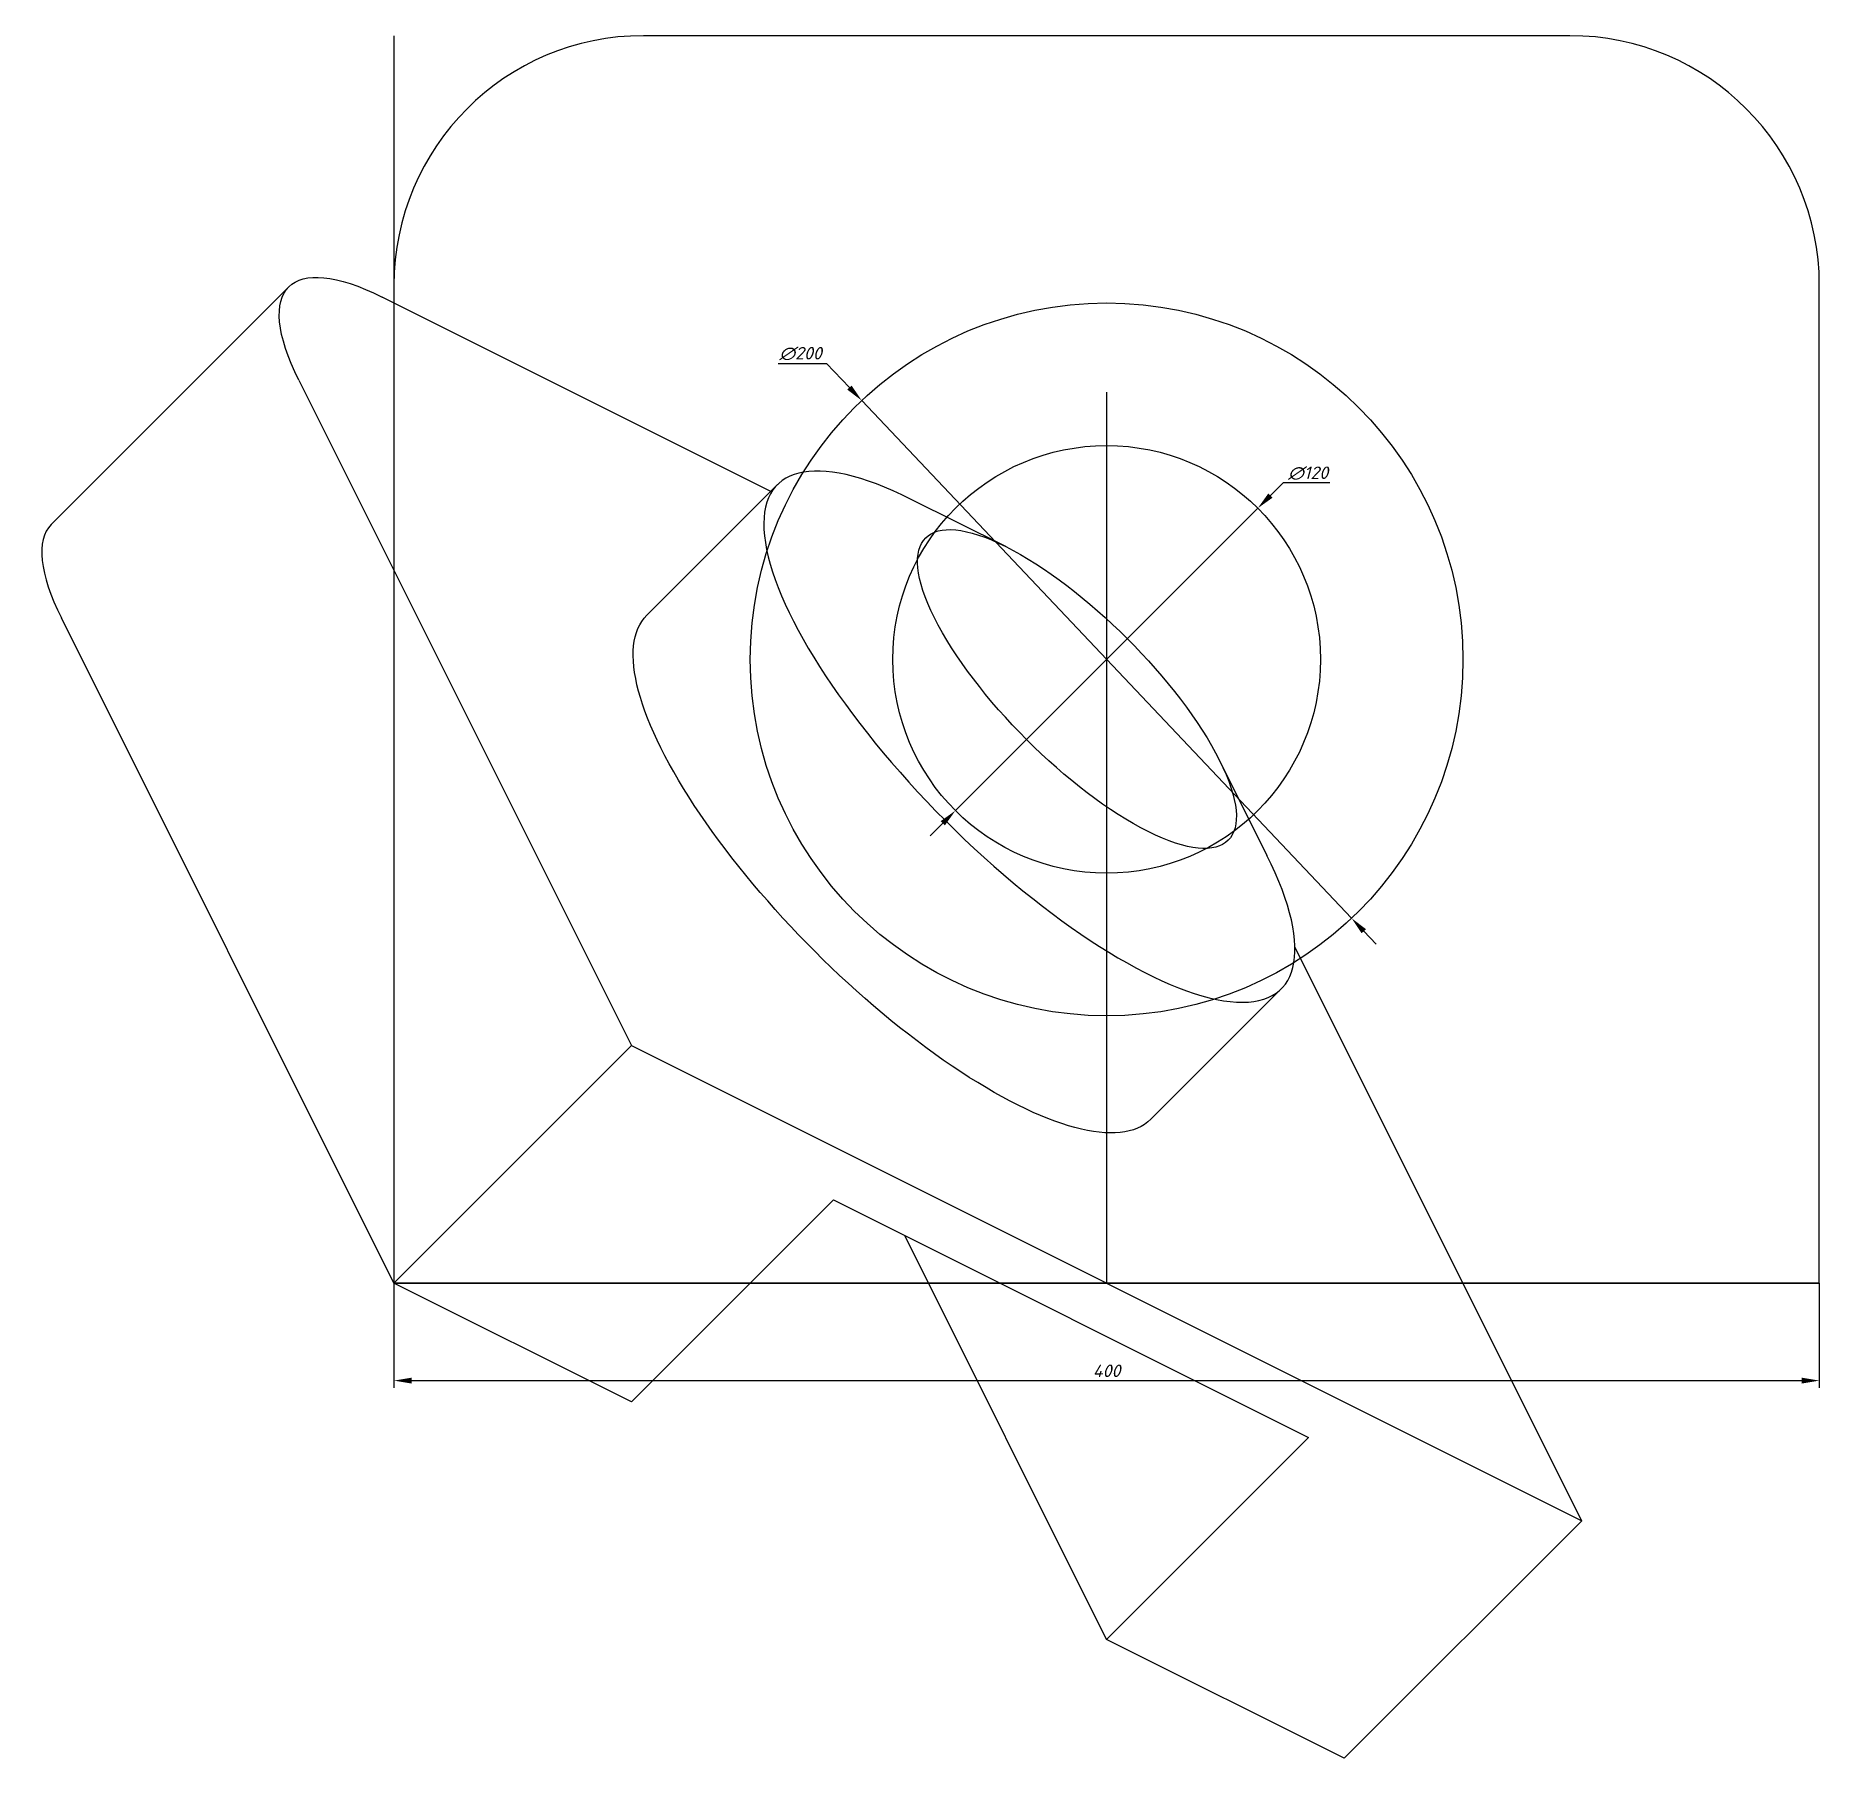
# Model space of a CAD drawing. Header units: millimetres. Extents: x -101 to 400, y -133 to 350.
import ezdxf

# ---------------------------------------------------------------- set-up
doc = ezdxf.new("R2010")
doc.units = ezdxf.units.MM
for name, color, linetype in [('PV-877', 7, 'Continuous'), ('PV-87B', 7, 'Continuous'), ('PV-87F', 7, 'Continuous'), ('Размеры', 3, 'Continuous'), ('Сечение', 6, 'Continuous'), ('Штрих', 1, 'Continuous')]:
    doc.layers.add(name, color=color, linetype=linetype)
doc.styles.add('my_style', font='romanc.shx', dxfattribs={"oblique": 15})
doc.dimstyles.new('my_size_style', dxfattribs={"dimtxt": 3.5, "dimasz": 5, "dimexe": 2, "dimexo": 0, "dimgap": 1, "dimtad": 1, "dimtoh": 1, "dimtxsty": 'my_style', "dimcen": 0, "dimadec": 0, "dimazin": 2, "dimtfac": 1, "dimtmove": 0, "dimatfit": 3, "dimfxl": 1, "dimtfillclr": 256, "dimarcsym": 2})

# ---------------------------------------------------------------- blocks, each defined once
blk = doc.blocks.new('*U5')
at = {"layer": 'PV-877'}
for p, q in [((100, 0), (0, 0)), ((0, 0, 200), (400, 0, 200)), ((0, 0, 200), (0, 0)), ((300, 0, 310), (100, 0, 310)), ((300, 0), (100, 0)), ((100, 0, 170), (300, 0, 170)), ((100, 0), (100, 0, 170)), ((140, 0, 350), (100, 0, 310)), ((100, 0, 200), (100, 0, 310)), ((140, 0, 350), (260, 0, 350)), ((260, 0, 350), (300, 0, 310)), ((400, 0), (300, 0)), ((300, 0, 170), (300, 0)), ((300, 0, 200), (300, 0, 310)), ((400, 0, 200), (400, 0))]:
    blk.add_line(p, q, dxfattribs=at)
blk = doc.blocks.new('*U7')
at = {"layer": 'PV-87B'}
for p, q in [((330, 350), (70, 350)), ((0, 280), (0, 0)), ((400, 0), (400, 280)), ((0, 0), (400, 0))]:
    blk.add_line(p, q, dxfattribs=at)
for radius in [100, 60]:
    blk.add_circle((200, 175), radius, dxfattribs=at)
for centre, start, end in [((70, 280), 90, 180), ((330, 280), 0, 90)]:
    blk.add_arc(centre, 70, start, end, dxfattribs=at)
blk = doc.blocks.new('*U9')
at = {"layer": 'PV-87F'}
for p, q in [((-29.5, 279.5, 250), (-96.16, 212.83, 116.67)), ((105.72, 222.14, 327.86), (-3.33, 276.67, 273.33)), ((-26.67, 253.33, 226.67), (66.67, 66.67, 133.33)), ((70.96, 187.38, 258.33), (107.62, 224.04, 331.67)), ((171.67, 206.67, 378.33), (145, 220, 365)), ((0, 0), (-93.33, 186.67, 93.33)), ((231.67, 146.67, 378.33), (245, 120, 365)), ((333.33, -66.67, 266.67), (252.86, 94.27, 347.14)), ((212.38, 45.96, 258.33), (249.04, 82.62, 331.67)), ((66.67, 66.67, 133.33), (0, 0)), ((66.67, 66.67, 133.33), (333.33, -66.67, 266.67)), ((66.67, -33.33, 33.33), (123.33, 23.33, 146.67)), ((123.33, 23.33, 146.67), (256.67, -43.33, 213.33)), ((200, -100, 100), (143.33, 13.33, 156.67)), ((66.67, -33.33, 33.33), (0, 0)), ((256.67, -43.33, 213.33), (200, -100, 100)), ((333.33, -66.67, 266.67), (266.67, -133.33, 133.33)), ((266.67, -133.33, 133.33), (200, -100, 100))]:
    blk.add_line(p, q, dxfattribs=at)
at = {"layer": 'PV-87F', "extrusion": (0.57735, 0.57735, -0.57735)}
for centre, major_axis, start_param, end_param in [((20, 230, 250), (-49.5, 49.5), -0.785398, 0.785398), ((191.67, 166.67, 358.33), (-42.43, 42.43), -3.926991, 2.356194), ((141.67, 116.67, 258.33), (70.71, -70.71), 0, 3.141593)]:
    blk.add_ellipse(centre, major_axis=major_axis, ratio=0.57735, start_param=start_param, end_param=end_param, dxfattribs=at)
at = {"layer": 'PV-87F', "extrusion": (-0.57735, -0.57735, 0.57735)}
for centre, major_axis, start_param, end_param in [((178.33, 153.33, 331.67), (-70.71, 70.71), -0.785398, 3.926991), ((-46.67, 163.33, 116.67), (-49.5, 49.5), 0, 0.785398)]:
    blk.add_ellipse(centre, major_axis=major_axis, ratio=0.57735, start_param=start_param, end_param=end_param, dxfattribs=at)
blk = doc.blocks.new('*D12')
at = {"layer": 'Defpoints', "color": 0, "transparency": 16777216}
for p in [(0, 0), (400, 0), (400, -27.36)]:
    blk.add_point(p, dxfattribs=at)
at = {"layer": 'Размеры', "color": 0, "lineweight": -2, "transparency": 16777216}
for p, q in [((0, 0), (0, -29.36)), ((400, 0), (400, -29.36))]:
    blk.add_line(p, q, dxfattribs=at)
at = {"layer": 'Размеры', "color": 0, "linetype": 'Continuous', "lineweight": -2, "transparency": 16777216}
blk.add_line((5, -27.36), (395, -27.36), dxfattribs=at)
at = {"layer": 'Размеры', "color": 0, "transparency": 16777216}
for points in [[(5, -26.53), (5, -28.19), (0, -27.36)], [(395, -26.53), (395, -28.19), (400, -27.36)]]:
    blk.add_solid(points, dxfattribs=at)
at = {"layer": 'Размеры', "color": 0, "transparency": 16777216, "insert": (200, -24.61), "char_height": 3.5, "attachment_point": 5, "style": 'my_style'}
blk.add_mtext('400', dxfattribs=at)
blk = doc.blocks.new('*D13')
at = {"layer": 'Defpoints', "color": 0, "transparency": 16777216}
for p in [(242.43, 217.43), (157.57, 132.57)]:
    blk.add_point(p, dxfattribs=at)
at = {"layer": 'Размеры', "color": 0, "linetype": 'Continuous', "lineweight": -2, "transparency": 16777216}
for p, q in [((249.5, 224.5), (245.96, 220.96)), ((262.59, 224.5), (249.5, 224.5)), ((157.57, 132.57), (242.43, 217.43)), ((154.04, 129.04), (150.5, 125.5))]:
    blk.add_line(p, q, dxfattribs=at)
at = {"layer": 'Размеры', "color": 0, "transparency": 16777216}
for points in [[(245.37, 221.55), (246.55, 220.37), (242.43, 217.43)], [(153.45, 129.63), (154.63, 128.45), (157.57, 132.57)]]:
    blk.add_solid(points, dxfattribs=at)
at = {"layer": 'Размеры', "color": 0, "transparency": 16777216, "insert": (256.54, 227.25), "char_height": 3.5, "attachment_point": 5, "style": 'my_style'}
blk.add_mtext('∅120', dxfattribs=at)
blk = doc.blocks.new('*D14')
at = {"layer": 'Defpoints', "color": 0, "transparency": 16777216}
for p in [(131.26, 247.63), (268.74, 102.37)]:
    blk.add_point(p, dxfattribs=at)
at = {"layer": 'Размеры', "color": 0, "linetype": 'Continuous', "lineweight": -2, "transparency": 16777216}
for p, q in [((107.81, 258.05), (121.4, 258.05)), ((121.4, 258.05), (127.83, 251.26)), ((268.74, 102.37), (131.26, 247.63)), ((272.17, 98.74), (275.61, 95.1))]:
    blk.add_line(p, q, dxfattribs=at)
at = {"layer": 'Размеры', "color": 0, "transparency": 16777216}
for points in [[(128.43, 251.84), (127.22, 250.69), (131.26, 247.63)], [(272.78, 99.31), (271.57, 98.16), (268.74, 102.37)]]:
    blk.add_solid(points, dxfattribs=at)
at = {"layer": 'Размеры', "color": 0, "transparency": 16777216, "insert": (114.11, 260.8), "char_height": 3.5, "attachment_point": 5, "style": 'my_style'}
blk.add_mtext('∅200', dxfattribs=at)

msp = doc.modelspace()

# ---------------------------------------------------------------- hatches: boundary and pattern name
at = {"layer": 'Штрих', "extrusion": (-1, 0, 0)}
h = msp.add_hatch(dxfattribs=at)
h.set_pattern_fill('_USER', color=256, scale=5, angle=45, pattern_type=0)
h.set_pattern_definition([(45, (-350, 0), (-3.535534, 3.535534), [])])
h.paths.add_polyline_path([(0, 170), (-250, 170), (-250, 0), (-350, 0), (-350, 200), (-275, 200), (-275, 310), (-235, 350), (-115, 350), (-75, 310), (-75, 200), (0, 200)])

# ---------------------------------------------------------------- linework, layer by layer
at = {"layer": 'Сечение', "extrusion": (-1, 0, 0)}
for p, q in [((200, 250), (200, 0)), ((200, 0), (200, 0, 170))]:
    msp.add_line(p, q, dxfattribs=at)

# ---------------------------------------------------------------- block references
at = {"layer": 'PV-877'}
msp.add_blockref('*U5', (0, 0), dxfattribs=at)
at = {"layer": 'PV-87B'}
msp.add_blockref('*U7', (0, 0), dxfattribs=at)
at = {"layer": 'PV-87F'}
msp.add_blockref('*U9', (0, 0), dxfattribs=at)

# ---------------------------------------------------------------- dimensions: what is measured, and where the dimension line sits
at = {"layer": 'Размеры'}
dim = msp.add_diameter_dim_2p(p1=(268.736, 102.368), p2=(131.264, 247.632), dimstyle='my_size_style', dxfattribs=at)
dim.commit()
dim.dimension.update_dxf_attribs({"geometry": '*D14', "text_midpoint": (114.106, 258.053), "dimtype": 163})
dim = msp.add_diameter_dim_2p(p1=(157.574, 132.574), p2=(242.426, 217.426), dimstyle='my_size_style', dxfattribs=at)
dim.commit()
dim.dimension.update_dxf_attribs({"geometry": '*D13', "text_midpoint": (256.544, 227.247)})
dim = msp.add_linear_dim(base=(400, -27.359), p1=(0, 0), p2=(400, 0), dimstyle='my_size_style', dxfattribs=at)
dim.commit()
dim.dimension.update_dxf_attribs({"geometry": '*D12', "text_midpoint": (200, -24.609)})

doc.saveas('drawing.dxf')
